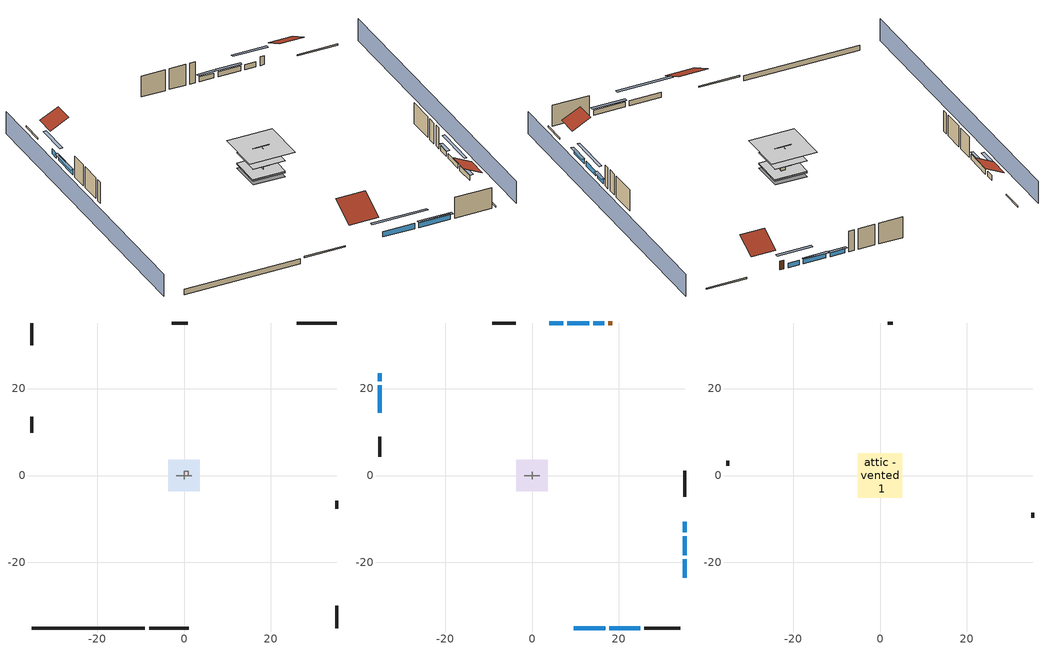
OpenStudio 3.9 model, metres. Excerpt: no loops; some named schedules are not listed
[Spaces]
garage 1
 floor foundation (Slab1 construction): -3.66,-3.66 -3.66,3.66 3.66,3.66 3.66,-3.66 z0
 wall outside (Wall1 construction): -35.06,13.5 -35.06,9.84 z0.3:5.18
 wall outside (Wall2 construction): 0.82,35.06 -2.83,35.06 z0.3:5.18
 wall outside (Wall12 construction): 35.06,-7.64 35.06,-5.81 z0.3:5.18
 wall to conditioned space 1 (Wall5 construction Reversed): -1.83,0 1.83,0 z0.3:5.18
 wall to conditioned space 1 (Wall6 construction Reversed): 0,-0.91 0,0.91 z0.3:5.18
crawlspace - vented 1
 floor foundation (Slab2 construction): -3.61,-3.61 -3.61,3.61 3.61,3.61 3.61,-3.61 z-0.91
 wall outside (RimJoist1 construction): -8.04,-35.06 1.14,-35.06 z0.3:0.61
 wall outside (RimJoist2 construction): -35.06,35.06 -35.06,29.97 z0.3:0.61
 wall outside (RimJoist3 construction): 35.06,35.06 25.88,35.06 z0.3:0.61
 wall outside (RimJoist4 construction): 35.06,-35.06 35.06,-29.97 z0.3:0.61
 wall foundation (FoundationWall1 construction): -35.06,-35.06 -8.97,-35.06 z-0.91:0.3
furnace airloop ret air space
 floor adiabatic (AdiabaticConst): 0,0 0,1 1,1 1,0 z0
 wall adiabatic (AdiabaticConst): 0,1 0,0 1,0 1,1 0,1 z0:1
 ceiling adiabatic (AdiabaticConst): 1,0 1,1 0,1 0,0 z1
conditioned space 1
 floor to crawlspace - vented 1 (Floor1 construction): -3.61,-3.61 -3.61,3.61 3.61,3.61 3.61,-3.61 z0.3
 floor to garage 1 (Floor3 construction): -3.66,-3.66 -3.66,3.66 3.66,3.66 3.66,-3.66 z0.3
 floor adiabatic (AdiabaticFloorConstruction): -3.61,-3.61 -3.61,3.61 3.61,3.61 3.61,-3.61 z2.74
 wall outside (Wall3 construction): 25.79,-35.06 34.13,-35.06 z0.3:5.18
 wall outside (Wall4 construction): -35.06,8.91 -35.06,4.28 z0.3:5.18
 wall outside (Wall7 construction): -3.76,35.06 -9.16,35.06 z0.3:5.18
 wall outside (Wall8 construction): 35.06,-4.88 35.06,1.04 z0.3:5.18
 wall outside (AdiabaticWallConstruction): 9.63,-35.06 16.78,-35.06 / 17.71,-35.06 24.86,-35.06 z0.3:1.52; -35.06,23.5 -35.06,21.68 / -35.06,20.75 -35.06,14.43 z0.3:1.49; 16.65,35.06 14.12,35.06 / 7.19,35.06 3.91,35.06 / 35.06,-13.06 35.06,-10.62 z0.3:1.4; 13.19,35.06 8.12,35.06 / 35.06,-18.28 35.06,-13.99 / 35.06,-23.5 35.06,-19.21 z0.3:1.43
 wall outside (AdiabaticWallConstruction 1): 18.49,35.06 17.58,35.06 z0.3:2.34
 window (WindowConstruction): 9.63,-35.06 16.78,-35.06 z0.3:1.52
 window (WindowConstruction 1): 17.71,-35.06 24.86,-35.06 z0.3:1.52
 window (WindowConstruction 2): -35.06,23.5 -35.06,21.68 z0.3:1.49
 window (WindowConstruction 3): -35.06,20.75 -35.06,14.43 z0.3:1.49
 window (WindowConstruction 4): 16.65,35.06 14.12,35.06 z0.3:1.4
 window (WindowConstruction 5): 13.19,35.06 8.12,35.06 z0.3:1.43
 window (WindowConstruction 6): 7.19,35.06 3.92,35.06 z0.3:1.4
 window (WindowConstruction 7): 35.06,-18.28 35.06,-13.99 z0.3:1.43
 window (WindowConstruction 8): 35.06,-13.06 35.06,-10.62 z0.3:1.4
 window (WindowConstruction 9): 35.06,-23.5 35.06,-19.21 z0.3:1.43
 door (Door): 18.49,35.06 17.58,35.06 z0.3:2.34
 ceiling adiabatic (AdiabaticFloorConstruction): 3.61,-3.61 3.61,3.61 -3.61,3.61 -3.61,-3.61 z2.74
attic - vented 1
 floor to conditioned space 1 (Floor2 construction Reversed): -5.14,-5.14 -5.14,5.14 5.14,5.14 5.14,-5.14 z5.18
 wall outside (Wall9 construction): -35.06,3.35 -35.06,2.22 z0.3:5.18
 wall outside (Wall10 construction): 35.06,-9.69 35.06,-8.57 z0.3:5.18
 wall outside (Wall11 construction): 2.99,35.06 1.75,35.06 z0.3:5.18
 roof outside (Roof1 construction): 8.71,-35.06,5.18 8.71,-29.12,8.15 2.07,-29.12,8.15 2.07,-35.06,5.18
 roof outside (Roof2 construction): -35.06,24.43,5.18 -30.93,24.43,7.24 -30.93,29.04,7.24 -35.06,29.04,5.18
 roof outside (Roof3 construction): 35.06,-24.43,5.18 30.93,-24.43,7.24 30.93,-29.04,7.24 35.06,-29.04,5.18
 roof outside (Roof4 construction): 19.42,35.06,5.18 19.42,30.11,7.66 24.95,30.11,7.66 24.95,35.06,5.18
shading: 39.63,-35.06 39.63,35.06 / -39.63,35.06 -39.63,-35.06 z0:5.18; 19.52,-35.06 6.89,-35.06 6.89,-35.67 19.52,-35.67 z4.27; 25.16,-35.06 17.41,-35.06 17.41,-35.67 25.16,-35.67 z1.83; -35.06,18.93 -35.06,26.24 -35.67,26.24 -35.67,18.93 z4.24; -35.06,14.12 -35.06,21.05 -35.67,21.05 -35.67,14.12 z1.8; 11.37,35.06 19.39,35.06 19.39,35.67 11.37,35.67 z4.15; 7.82,35.06 13.49,35.06 13.49,35.67 7.82,35.67 z1.74; 3.61,35.06 7.5,35.06 7.5,35.67 3.61,35.67 z1.71; 35.06,-11.24 35.06,-21.02 35.67,-21.02 35.67,-11.24 z4.18; 35.06,-10.31 35.06,-13.36 35.67,-13.36 35.67,-10.31 z1.71; 35.06,-18.9 35.06,-23.8 35.67,-23.8 35.67,-18.9 z1.74
[Site]
Portland Intl Arpt_OR: Latitude {deg}=45.59; Longitude {deg}=-122.6; Time Zone {hr}=-8; Elevation {m}=33; Terrain=Suburbs; Keep Site Location Information=Yes
[Site:GroundTemperature:Shallow]
10.2558, 8.96328, 8.85977, 9.47314, 11.9355, 14.3863, 16.5111, 17.8571, 17.9714, 16.8767, 14.8061, 12.4304
[Site:WaterMainsTemperature]
Calculation Method=Schedule; Temperature Schedule=mains temperature schedule
[Building]
Building 1
[Material] Roughness=Rough
Name | Thickness {m} | Conductivity {W/m-K} | Density {kg/m3} | Specific Heat {J/kg-K} | Thermal Absorptance | Solar Absorptance | Visible Absorptance
asphalt or fiberglass shingles | 0.00635 | 0.162714 | 1121.4 | 1465.45 | 0.9 | 0.85 | 0.85
roof rigid ins | 0.00281632 | 0.029427 | 32.04 | 1214.23 | 0.9 | 0.7 | 0.7
osb sheathing 0.5 in. | 0.0127 | 0.115458 | 512.64 | 1214.23 | 0.9 | 0.6 | 0.6
wood siding | 0.0254 | 0.102417 | 544.68 | 1172.36 | 0.9 | 0.85 | 0.85
osb sheathing 0.5 in. 1 | 0.0127 | 0.115458 | 512.64 | 1214.23 | 0.9 | 0.7 | 0.7
wall stud and cavity | 0.1397 | 0.727959 | 139.0536 | 1170.24 | 0.9 | 0.6 | 0.6
wall stud and cavity 1 | 0.1397 | 0.550994 | 139.0536 | 1170.24 | 0.9 | 0.7 | 0.7
gypsum board | 0.0127 | 0.160291 | 801 | 837.4 | 0.9 | 0.6 | 0.6
osb sheathing 0.5 in. 2; osb sheathing 0.5 in. 3 | 0.0127 | 0.115458 | 512.64 | 1214.23
wall stud and cavity 2 | 0.1397 | 0.335416 | 139.0536 | 1170.24 | 0.9 | 0.7 | 0.7
rim joist stud and cavity | 0.0508 | 0.178688 | 50.32683 | 1063.81 | 0.9 | 0.6 | 0.6
floor stud and cavity | 0.1397 | 0.923637 | 92.3553 | 1139.71 | 0.9 | 0.7 | 0.7
osb sheathing 0.75 in. | 0.01905 | 0.115458 | 512.64 | 1214.23 | 0.9 | 0.7 | 0.7
floor covering | 0.0127 | 0.0433444 | 54.468 | 1339.84 | 0.9 | 0.6 | 0.6
ceiling stud and cavity | 0.0889 | 1.05181 | 20.9862 | 1087.66 | 0.9 | 0.7 | 0.7
gypsum board 1 | 0.00254 | 0.160291 | 801 | 837.4 | 0.9 | 0.6 | 0.6
concrete 4.0 in. | 0.1016 | 1.803125 | 2242.8 | 837.4 | 0.9 | 0.7 | 0.7
concrete 8.0 in. | 0.2032 | 1.803125 | 2242.8 | 837.4 | 0.9 | 0.7 | 0.7
soil 0.5 in. | 0.0127 | 1.3848 | 1842.3 | 418.7 | 0.9 | 0.7 | 0.7
wood siding 1; wood siding 2 | 0.0254 | 0.102417 | 544.68 | 1172.36
wall rigid ins; floor rigid ins | 0.512978 | 0.029427 | 32.04 | 1214.23 | 0.9 | 0.7 | 0.7
wall stud and cavity 3 | 0.0889 | 0.380278 | 52.3479 | 1209.89 | 0.9 | 0.7 | 0.7
door material | 0.04445 | 0.0612267 | 512.64 | 1214.23 | 0.9 | 0.7 | 0.7
floor stud and cavity 1 | 0.1397 | 1.75129 | 37.0049 | 1207.88 | 0.9 | 0.7 | 0.7
wall stud and cavity 4 | 0.0889 | 0.391764 | 83.0341 | 1211.67 | 0.9 | 0.7 | 0.7
furniture material conditioned space 1; furniture material garage 1 | 0.1524 | 0.115458 | 640.8 | 1214.23 | 0.9 | 0.6 | 0.6
[Construction]
Roof1 construction; Roof2 construction; Roof3 construction; Roof4 construction: asphalt or fiberglass shingles, roof rigid ins, osb sheathing 0.5 in.
Wall1 construction; Wall2 construction: wood siding, osb sheathing 0.5 in. 1, wall stud and cavity
Wall3 construction; Wall4 construction: wood siding, osb sheathing 0.5 in. 1, wall stud and cavity 1, gypsum board
Wall5 construction Reversed: gypsum board, wall stud and cavity 2, osb sheathing 0.5 in. 2
Wall6 construction Reversed: gypsum board, wall stud and cavity 2, osb sheathing 0.5 in. 3
Wall7 construction; Wall8 construction: wood siding, osb sheathing 0.5 in. 3, wall stud and cavity 1, gypsum board
Wall9 construction; Wall10 construction; Wall11 construction; Wall12 construction: wood siding, osb sheathing 0.5 in. 3, wall stud and cavity
RimJoist1 construction; RimJoist2 construction; RimJoist3 construction; RimJoist4 construction: wood siding, rim joist stud and cavity
Floor1 construction; Floor3 construction: floor stud and cavity, osb sheathing 0.75 in., floor covering
Floor2 construction Reversed: gypsum board 1, ceiling stud and cavity
Slab1 construction: concrete 4.0 in.
FoundationWall1 construction: concrete 8.0 in.
Slab2 construction: soil 0.5 in.
WindowConstruction; WindowConstruction 1; WindowConstruction 2; WindowConstruction 3; WindowConstruction 4; WindowConstruction 5; WindowConstruction 6; WindowConstruction 7; WindowConstruction 8; WindowConstruction 9: WindowMaterial
AdiabaticWallConstruction: wood siding 1, wall rigid ins, wall stud and cavity 3, gypsum board
Door: door material
AdiabaticWallConstruction 1: wood siding 2, wall rigid ins, wall stud and cavity 3, gypsum board
AdiabaticFloorConstruction: floor stud and cavity 1, floor rigid ins, osb sheathing 0.75 in., floor covering
PartitionWallConstruction: gypsum board, wall stud and cavity 4, gypsum board
furniture construction conditioned space 1: furniture material conditioned space 1
furniture construction garage 1: furniture material garage 1
AdiabaticConst: Adiabatic
[WindowMaterial:SimpleGlazingSystem]
WindowMaterial: U-Factor {W/m2-K}=4.76952; Solar Heat Gain Coefficient=0.63
[Material:NoMass]
Adiabatic: Roughness=Rough; Thermal Resistance {m2-K/W}=176.1
[ThermalZone] Multiplier=1; Use Ideal Air Loads=No
Name | Volume {m3} | Thermostat
conditioned space | 384.656 | conditioned space temperature setpoint
attic - vented | 80.9188
garage | 130.484
crawlspace - vented | 63.543
furnace airloop ret air zone | 1
[Sizing:Zone] Zone Cooling Design Supply Air Temperature Input Method=SupplyAirTemperature; Zone Cooling Design Supply Air Temperature {C}=14; Zone Cooling Design Supply Air Temperature Difference {deltaC}=11.11; Zone Heating Design Supply Air Temperature Input Method=SupplyAirTemperature; Zone Heating Design Supply Air Temperature {C}=40; Zone Heating Design Supply Air Temperature Difference {deltaC}=11.11; Zone Cooling Design Supply Air Humidity Ratio {kg-H2O/kg-air}=0.0085; Zone Heating Design Supply Air Humidity Ratio {kg-H2O/kg-air}=0.008; Cooling Design Air Flow Method=DesignDay; Heating Design Air Flow Method=DesignDay; Account for Dedicated Outdoor Air System=No; Dedicated Outdoor Air System Control Strategy=NeutralSupplyAir; Dedicated Outdoor Air Low Setpoint Temperature for Design {C}=autosize; Dedicated Outdoor Air High Setpoint Temperature for Design {C}=autosize; Zone Load Sizing Method=Sensible Load Only No Latent Load; Zone Latent Cooling Design Supply Air Humidity Ratio Input Method=HumidityRatioDifference; Zone Cooling Design Supply Air Humidity Ratio Difference {kgWater/kgDryAir}=0.005; Zone Latent Heating Design Supply Air Humidity Ratio Input Method=HumidityRatioDifference; Zone Humidification Design Supply Air Humidity Ratio Difference {kgWater/kgDryAir}=0.005; Sizing Option=Coincident
attic - vented; garage; crawlspace - vented; furnace airloop ret air zone
[Space]
Name | Thermal Zone | Volume {m3}
conditioned space 1 | conditioned space | 384.656
attic - vented 1 | attic - vented | 80.9188
garage 1 | garage | 130.484
crawlspace - vented 1 | crawlspace - vented | 63.543
furnace airloop ret air space | furnace airloop ret air zone
[ThermostatSetpoint:DualSetpoint]
conditioned space temperature setpoint: Heating Setpoint Temperature Schedule=heating setpoint; Cooling Setpoint Temperature Schedule=cooling setpoint; Temperature Difference Between Cutout And Setpoint {deltaC}=0
[Foundation:Kiva] Wall Depth Below Slab {m}=0.2032
Name | Initial Indoor Air Temperature {C} | Wall Height Above Grade {m}
Foundation Kiva 1 | 13.4258 | 0.1016
Foundation Kiva 2 | 8.52769 | 0.3048
[Foundation:Kiva:Settings]
Soil Conductivity {W/m-K}=1.3848; Soil Density {kg/m3}=1842.3; Soil Specific Heat {J/kg-K}=418.7; Ground Solar Absorptivity=0.9; Ground Thermal Absorptivity=0.9; Ground Surface Roughness {m}=0.03; Far-Field Width {m}=40; Deep-Ground Boundary Condition=ZeroFlux; Deep-Ground Depth {m}=40; Minimum Cell Dimension {m}=0.2; Maximum Cell Growth Coefficient=3; Simulation Timestep=Timestep
[SurfaceProperty:ExposedFoundationPerimeter] Exposed Perimeter Calculation Method=TotalExposedPerimeter
Name | Total Exposed Perimeter {m}
Slab1 | 18.288
Slab2 | 26.09088
[SurfaceProperty:IncidentSolarMultiplier] Incident Solar Multiplier=1; Incident Solar Multiplier Schedule=trans schedule winter=0.85 summer=0.7
Window1; Window2; Window3; Window4; Window5; Window6; Window7; Window8; Window9; Window10
[InternalMass:Definition] Design Level Calculation Method=SurfaceArea
Name | Construction | Surface Area {m2}
partition wall mass | PartitionWallConstruction | 157.749
furniture mass conditioned space 1 | furniture construction conditioned space 1 | 63.09974
furniture mass garage 1 | furniture construction garage 1 | 5.35122
[InternalMass] Multiplier=1
Name | Internal Mass Definition | Space or SpaceType
partition wall mass | partition wall mass | conditioned space 1
furniture mass conditioned space 1 | furniture mass conditioned space 1 | conditioned space 1
furniture mass garage 1 | furniture mass garage 1 | garage 1
[EnergyManagementSystem:Sensor]
Name | Output Variable or Output Meter Index Key | Output Variable or Output Meter
water_heater_T_set | water heater setpoint | Schedule Value
fridge_tin_s_1 | garage | Zone Mean Air Temperature
out_pb_s |  | Site Outdoor Air Barometric Pressure
out_wt_s |  | Site Outdoor Air Humidity Ratio
site_vw_s |  | Site Wind Speed
cool_season | cooling season schedule | Schedule Value
furnace_airloop_AH_MFR_s | Node 16 | System Node Mass Flow Rate
furnace_airloop_AH_VFR_s | Node 16 | System Node Current Density Volume Flow Rate
furnace_airloop_AH_Tout_s | Node 16 | System Node Temperature
furnace_airloop_AH_Wout_s | Node 16 | System Node Humidity Ratio
furnace_airloop_RA_T_s | Node 19 | System Node Temperature
furnace_airloop_Ra_W_s | Node 19 | System Node Humidity Ratio
furnace_airloop_0_DZ_T_s | crawlspace - vented | Zone Air Temperature
furnace_airloop_0_DZ_W_s | crawlspace - vented | Zone Mean Air Humidity Ratio
natural_vent_s | natural vent schedule | Schedule Value
htg_sp_s | heating setpoint | Schedule Value
clg_sp_s | cooling setpoint | Schedule Value
mech_vent_range_fan_0_sch_s | mech vent range fan 0 schedule | Schedule Value
mech_vent_bath_fan_0_sch_s | mech vent bath fan 0 schedule | Schedule Value
clothes_dryer_exhaust_0_sch_s | clothes_dryer | Schedule Value
site_temp | Environment | Site Outdoor Air Drybulb Temperature
discharge_sch_sensor | electric_vehicle_discharging | Schedule Value
charge_sch_sensor | electric_vehicle_charging | Schedule Value
soc_sensor | Vehicle1 li ion | Electric Storage Charge Fraction
htg_load_cond |  | Heating:EnergyTransfer:Zone:CONDITIONED SPACE
clg_load_cond |  | Cooling:EnergyTransfer:Zone:CONDITIONED SPACE
htg_load_duct |  | Heating:EnergyTransfer:Zone:FURNACE AIRLOOP RET AIR ZONE
clg_load_duct |  | Cooling:EnergyTransfer:Zone:FURNACE AIRLOOP RET AIR ZONE
s_conv | Floor1 | Surface Inside Face Convection Heat Gain Energy
s_ig | Floor1 | Surface Inside Face Internal Gains Radiation Heat Gain Energy
s_sol | Floor1 | Surface Inside Face Solar Radiation Heat Gain Energy
s_lgt | Floor1 | Surface Inside Face Lights Radiation Heat Gain Energy
s_surf | Floor1 | Surface Inside Face Net Surface Thermal Radiation Heat Gain Energy
s_conv_1 | Floor2 | Surface Inside Face Convection Heat Gain Energy
s_ig_1 | Floor2 | Surface Inside Face Internal Gains Radiation Heat Gain Energy
s_sol_1 | Floor2 | Surface Inside Face Solar Radiation Heat Gain Energy
s_lgt_1 | Floor2 | Surface Inside Face Lights Radiation Heat Gain Energy
s_surf_1 | Floor2 | Surface Inside Face Net Surface Thermal Radiation Heat Gain Energy
s_conv_2 | Floor3 | Surface Inside Face Convection Heat Gain Energy
s_ig_2 | Floor3 | Surface Inside Face Internal Gains Radiation Heat Gain Energy
s_sol_2 | Floor3 | Surface Inside Face Solar Radiation Heat Gain Energy
s_lgt_2 | Floor3 | Surface Inside Face Lights Radiation Heat Gain Energy
s_surf_2 | Floor3 | Surface Inside Face Net Surface Thermal Radiation Heat Gain Energy
s_conv_3 | inferred conditioned ceiling | Surface Inside Face Convection Heat Gain Energy
s_ig_3 | inferred conditioned ceiling | Surface Inside Face Internal Gains Radiation Heat Gain Energy
s_sol_3 | inferred conditioned ceiling | Surface Inside Face Solar Radiation Heat Gain Energy
s_lgt_3 | inferred conditioned ceiling | Surface Inside Face Lights Radiation Heat Gain Energy
s_surf_3 | inferred conditioned ceiling | Surface Inside Face Net Surface Thermal Radiation Heat Gain Energy
s_conv_4 | inferred conditioned floor | Surface Inside Face Convection Heat Gain Energy
s_ig_4 | inferred conditioned floor | Surface Inside Face Internal Gains Radiation Heat Gain Energy
s_sol_4 | inferred conditioned floor | Surface Inside Face Solar Radiation Heat Gain Energy
s_lgt_4 | inferred conditioned floor | Surface Inside Face Lights Radiation Heat Gain Energy
s_surf_4 | inferred conditioned floor | Surface Inside Face Net Surface Thermal Radiation Heat Gain Energy
[OtherEquipment:Definition] Design Level Calculation Method=EquipmentLevel
Name | Design Level {W} | Fraction Latent | Fraction Radiant | Fraction Lost
water heater sens; furnace airloop_0 SupSensLkToCond; furnace airloop_0 SupCondToLv; furnace airloop_0 RetCondToRP; furnace airloop_0 RetSensLkToRP; furnace airloop_0 SupCondToDZ; furnace airloop_0 RetCondToDZ; furnace airloop_0 SupSensLkToDZ; mech vent house fan sensible load | 0 | 0 | 0 | 0
water heater lat; furnace airloop_0 SupLatLkToCond; furnace airloop_0 RetLatLkToRP; furnace airloop_0 SupLatLkToDZ; mech vent house fan latent load | 0 | 1 | 0 | 0
water heater energy adjustment1 | 0.01 | 0 | 0 | 1
clothes dryer 2 | 8059.71 | 0.015 | 0.081 | 0.85
cooking range 2 | 0 | 0.08 | 0.432 | 0.2
general water use sensible | -61.6891 | 0 | 0.6 | 0
general water use latent | 62.594 | 1 | 0 | 0
[OtherEquipment]
Name | Other Equipment Definition | Space or SpaceType | Schedule | Fuel Type
water heater sens | water heater sens | conditioned space 1 | Always On Discrete
water heater lat | water heater lat | conditioned space 1 | Always On Discrete
water heater energy adjustment1 | water heater energy adjustment1 | conditioned space 1 | Always On Discrete | Electricity
clothes dryer 1 | clothes dryer 2 | conditioned space 1 | clothes_dryer | NaturalGas
cooking range 1 | cooking range 2 | conditioned space 1 | cooking_range | Electricity
general water use sensible | general water use sensible | conditioned space 1 | general water use schedule
general water use latent | general water use latent | conditioned space 1 | general water use schedule
furnace airloop_0 SupSensLkToCond | furnace airloop_0 SupSensLkToCond | conditioned space 1 | Always On Discrete
furnace airloop_0 SupLatLkToCond | furnace airloop_0 SupLatLkToCond | conditioned space 1 | Always On Discrete
furnace airloop_0 SupCondToLv | furnace airloop_0 SupCondToLv | conditioned space 1 | Always On Discrete
furnace airloop_0 RetCondToRP | furnace airloop_0 RetCondToRP | furnace airloop ret air space | Always On Discrete
furnace airloop_0 RetSensLkToRP | furnace airloop_0 RetSensLkToRP | furnace airloop ret air space | Always On Discrete
furnace airloop_0 RetLatLkToRP | furnace airloop_0 RetLatLkToRP | furnace airloop ret air space | Always On Discrete
furnace airloop_0 SupCondToDZ | furnace airloop_0 SupCondToDZ | crawlspace - vented 1 | Always On Discrete
furnace airloop_0 RetCondToDZ | furnace airloop_0 RetCondToDZ | crawlspace - vented 1 | Always On Discrete
furnace airloop_0 SupSensLkToDZ | furnace airloop_0 SupSensLkToDZ | crawlspace - vented 1 | Always On Discrete
furnace airloop_0 SupLatLkToDZ | furnace airloop_0 SupLatLkToDZ | crawlspace - vented 1 | Always On Discrete
mech vent house fan sensible load | mech vent house fan sensible load | conditioned space 1 | Always On Discrete
mech vent house fan latent load | mech vent house fan latent load | conditioned space 1 | Always On Discrete
[ElectricEquipment:Definition] Design Level Calculation Method=EquipmentLevel
Name | Design Level {W} | Fraction Latent | Fraction Radiant | Fraction Lost
clothes washer | 202.339 | 0.03 | 0.162 | 0.7
clothes dryer | 606.67 | 0.015 | 0.081 | 0.85
dishwasher | 1372.47 | 0.3 | 0.18 | 0.4
fridge | 57.5342 | 0 | 0.6 | 0
fridge 2 | 80.4475 | 0 | 0.6 | 0
freezer | 194.914 | 0 | 0.6 | 0
cooking range | 1881.57 | 0.08 | 0.432 | 0.2
misc tv | 953.959 | 0 | 0.6 | 0
misc plug loads | 732.428 | 0.021 | 0.558 | 0.049
whole house fan; mech vent house fan | 0 | 0 | 0 | 1
mech vent house fan cfis | 0 | 0 | 0 | 0
mech vent range fan 0; mech vent bath fan 0 | 30 | 0 | 0 | 1
[ElectricEquipment]
Name | Electric Equipment Definition | Space or SpaceType | Schedule
clothes washer | clothes washer | conditioned space 1 | clothes_washer
clothes dryer | clothes dryer | conditioned space 1 | clothes_dryer
dishwasher | dishwasher | conditioned space 1 | dishwasher
fridge | fridge | conditioned space 1 | fridge schedule
fridge 1 | fridge 2 | garage 1 | fridge schedule 1
freezer | freezer | garage 1 | freezer schedule
cooking range | cooking range | conditioned space 1 | cooking_range
misc tv | misc tv | conditioned space 1 | plug_loads_tv
misc plug loads | misc plug loads | conditioned space 1 | plug_loads_other
whole house fan | whole house fan | conditioned space 1 | Always On Discrete
mech vent house fan | mech vent house fan | conditioned space 1 | mech vent house fan schedule
mech vent house fan cfis | mech vent house fan cfis | conditioned space 1 | mech vent house fan cfis schedule
mech vent range fan 0 | mech vent range fan 0 | conditioned space 1 | mech vent range fan 0 schedule
mech vent bath fan 0 | mech vent bath fan 0 | conditioned space 1 | mech vent bath fan 0 schedule
[WaterUse:Equipment:Definition]
Name | Peak Flow Rate {m3/s}
clothes washer | 1.32764e-05
dishwasher | 8.2703e-06
[Lights:Definition] Design Level Calculation Method=LightingLevel; Fraction Radiant=0.6; Fraction Visible=0.2; Return Air Fraction=0
Name | Lighting Level {W}
interior lighting | 256.075
garage lighting | 8.97744
[Lights] Fraction Replaceable=1
Name | Lights Definition | Space or SpaceType | Schedule
interior lighting | interior lighting | conditioned space 1 | lighting_interior
garage lighting | garage lighting | garage 1 | lighting_garage
[Exterior:Lights:Definition]
exterior lighting: Design Level {W}=7.09205
[Exterior:Lights]
exterior lighting: Exterior Lights Definition=exterior lighting; Schedule=exterior lighting schedule
[People:Definition]
occupants: Number of People Calculation Method=People; Number of People {people}=3; Fraction Radiant=0.314171; Sensible Heat Fraction=0.56303; Carbon Dioxide Generation Rate {m3/s-W}=0; Enable ASHRAE 55 Comfort Warnings=No; Mean Radiant Temperature Calculation Type=EnclosureAveraged
[People]
occupants: People Definition=occupants; Space or SpaceType=conditioned space 1; Number of People Schedule=occupants; Activity Level Schedule=occupants activity schedule; Multiplier=1
[ZoneMixing] Schedule=Always On Continuous; Design Flow Rate Calculation Method=Flow/Zone; Design Flow Rate {m3/s}=0
Name | Zone or Space | Source Zone or Space
furnace airloop_0 ZoneMixDZToCond mix | conditioned space | crawlspace - vented
furnace airloop_0 ZoneMixCondToDZ mix | crawlspace - vented | conditioned space
whole house fan mix | attic - vented | conditioned space
[SpaceInfiltration:DesignFlowRate] Schedule=Always On Discrete
Name | Space or SpaceType | Design Flow Rate Calculation Method | Design Flow Rate {m3/s} | Air Changes per Hour {1/hr} | Constant Term Coefficient | Temperature Term Coefficient | Velocity Term Coefficient | Velocity Squared Term Coefficient
natural vent flow; whole house fan flow; infil flow | conditioned space 1 | Flow/Space | 0
infil crawlspace - vented 1 | crawlspace - vented 1 | AirChanges/Hour |  | 2.6013 | 1 | 0 | 0 | 0
crawlspace_vented 1 duct leakage imbalance infil flow | crawlspace - vented 1 | Flow/Space | 0
[SpaceInfiltration:EffectiveLeakageArea] Schedule=Always On Discrete
Name | Space or SpaceType | Effective Air Leakage Area {cm2} | Stack Coefficient | Wind Coefficient
infil garage 1 | garage 1 | 407.755 | 0.000129147 | 4.64657e-05
infil attic - vented 1 | attic - vented 1 | 3520.67 | 0.00015981 | 4.28029e-05
